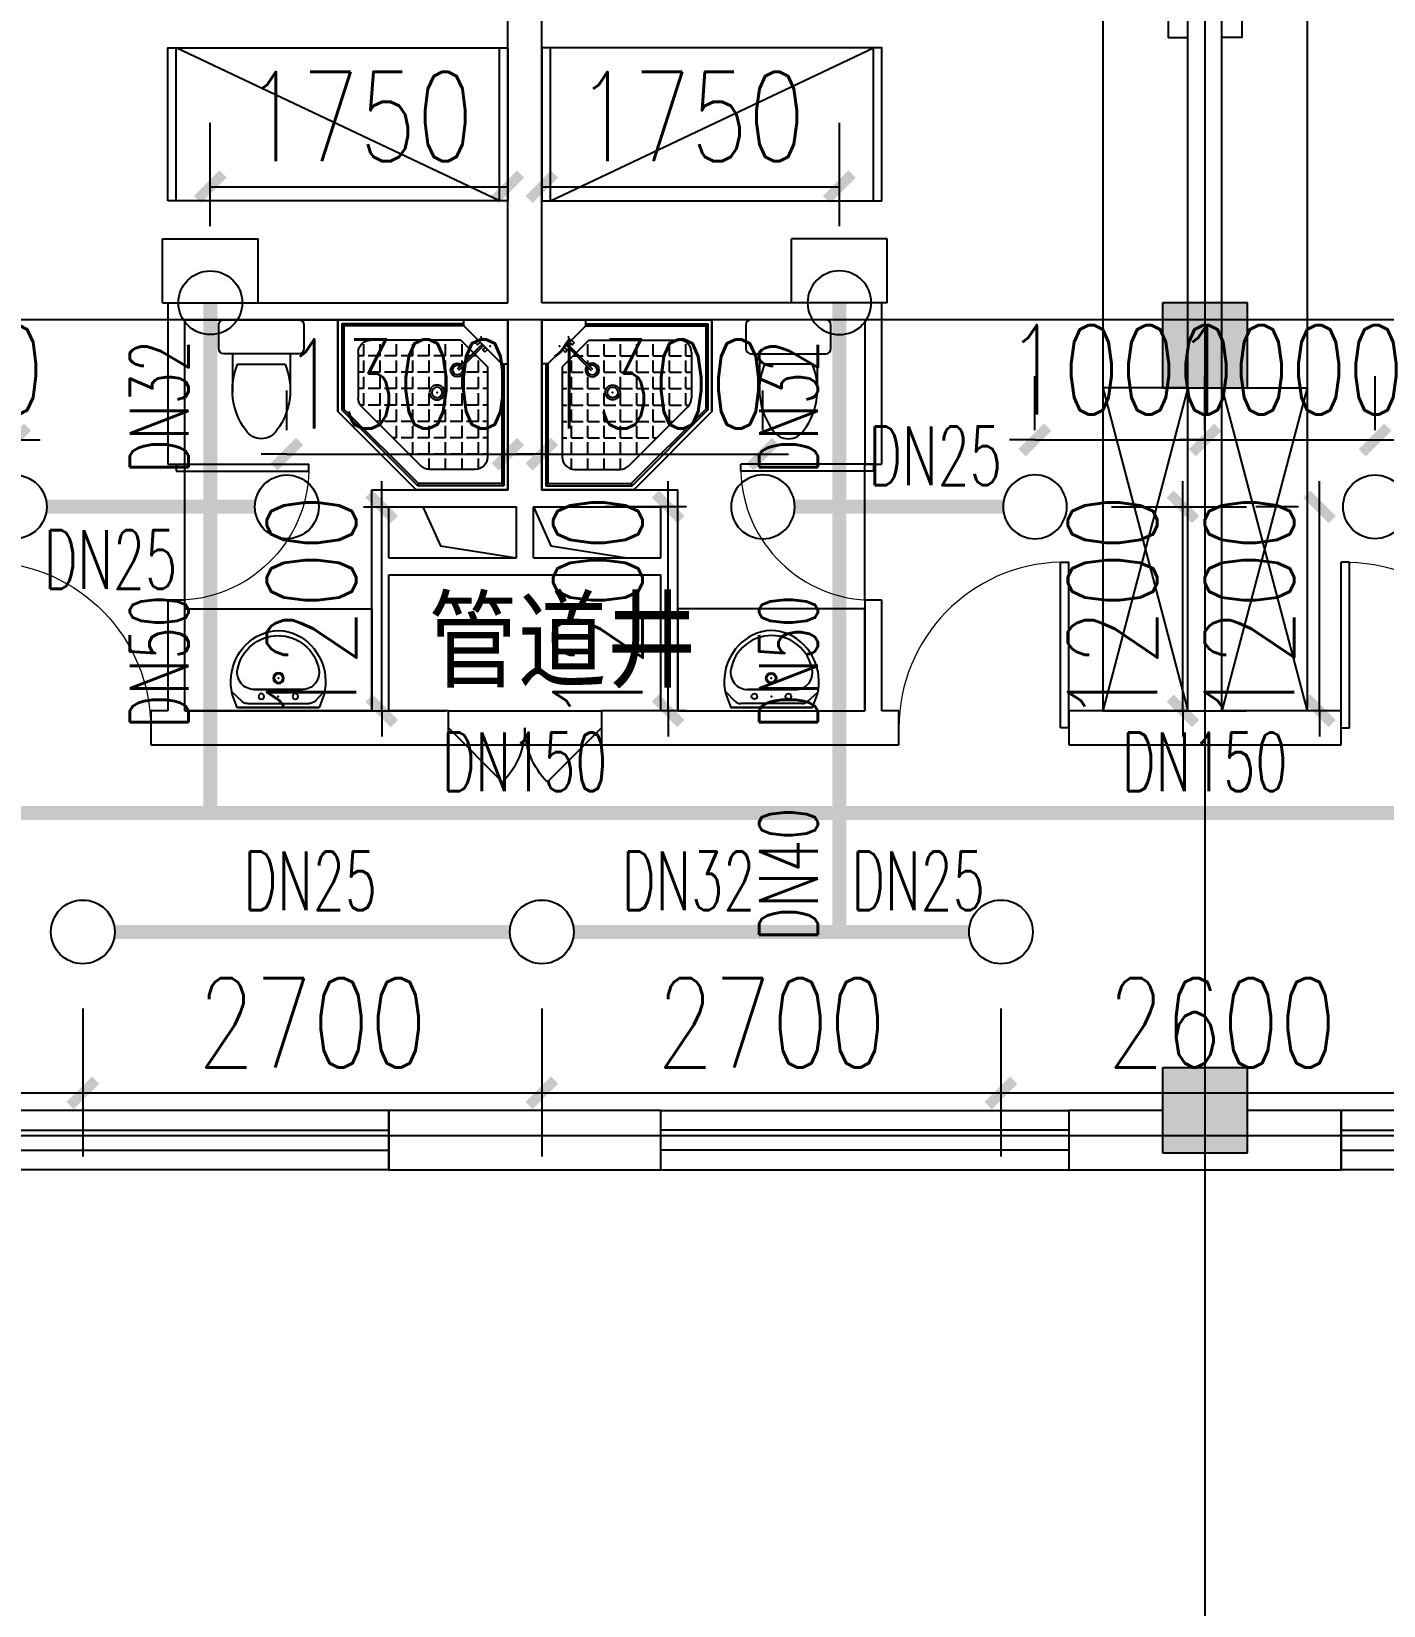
# Model space of a CAD drawing. Extents: x 0 to 2838408, y -923048 to 203859.
# Drawn here: x 2706361 to 2714313, y -343937 to -334680 of the extents above; entities that cross this region are included whole.
import ezdxf

# ---------------------------------------------------------------- set-up
doc = ezdxf.new("R2010")
doc.units = 0
doc.header["$LTSCALE"] = 1000
for name, color, linetype in [('A-Fixt', 81, 'Continuous'), ('CLAYER', 7, 'Continuous'), ('COLUMN', 9, 'Continuous'), ('DIM_喷淋', 3, 'Continuous'), ('DOOR_FIRE', 4, 'Continuous'), ('DOTE', 8, 'Continuous'), ('EQUIP_喷头', 7, 'Continuous'), ('PIPE-喷淋', 6, 'Continuous'), ('PUB_HATCH', 8, 'Continuous'), ('TEXT_喷淋', 7, 'Continuous'), ('TWT_DIM', 3, 'Continuous'), ('WALL', 9, 'Continuous'), ('WINDOW', 4, 'Continuous'), ('XREF', 8, 'Continuous'), ('洁具', 213, 'Continuous'), ('配景', 3, 'Continuous')]:
    doc.layers.add(name, color=color, linetype=linetype)
doc.styles.add('_TCH_DIM_T3', font='SIMPLEX', dxfattribs={"width": 0.75, "bigfont": 'HZTXT'})
doc.styles.add('_TWT_PIPEDN', font='SIMPLEX', dxfattribs={"width": 0.8, "height": 2.3, "bigfont": 'HZTXT'})
doc.styles.get("Standard").update_dxf_attribs({"font": 'geniso.shx', "bigfont": 'hztxt.shx'})
doc.dimstyles.new('_TWT_ARCH&&150', dxfattribs={"dimtxt": 525, "dimasz": 150, "dimexe": 375, "dimexo": 450, "dimgap": 150, "dimtad": 1, "dimdec": 0, "dimzin": 0, "dimdsep": 46, "dimtxsty": '_TCH_DIM_T3', "dimblk": 'ARCHTICK', "dimcen": 0.09, "dimclrt": 7, "dimazin": 2, "dimtfac": 1, "dimtdec": 0, "dimtix": 1, "dimtmove": 2, "dimatfit": 3, "dimfxl": 1, "dimtolj": 1, "dimtzin": 0, "dimarcsym": 0})

# ---------------------------------------------------------------- blocks, each defined once
blk = doc.blocks.new('1F平面-CAD导入_dwg_Drawing4_t3_dwg_$plan$00001613-474159-1F-927810-1F')
at = {"layer": '洁具'}
for p, q in [((-30, 250), (-170, 250)), ((-200, 169.7), (-430.4, 169.7)), ((-260.4, -139.7), (-260.4, 139.7)), ((-200, -169.7), (-200, -220)), ((-170, -250), (-30, -250))]:
    blk.add_line(p, q, dxfattribs=at)
for points in [[(-200, 220), (-200, 169.7), (-200, -169.7), (-430.4, -169.7)], [(0, -220), (0, 220)]]:
    blk.add_lwpolyline(points, dxfattribs=at)
for centre, radius, start, end in [((-170, 220), 30, 90, 180), ((-30, 220), 30, 0, 90), ((-412.8, -227.4), 397.5, 67.45048, 126.63814), ((-589.6, 0), 109.8, 123.45086, 236.54914), ((-412.8, 227.4), 397.5, 233.36186, 292.54952), ((-170, -220), 30, 180, 270), ((-30, -220), 30, 270, 0)]:
    blk.add_arc(centre, radius, start, end, dxfattribs=at)
blk = doc.blocks.new('$lvtry$00000169')
at = {"color": 0}
for p, q in [((258.9, -36), (258.9, 0)), ((258.9, -36), (36, -258.9)), ((258.9, -24), (976, -24)), ((258.9, -36), (964, -36)), ((964, -36), (976, -24)), ((964, -36), (964, -525.1)), ((976, -24), (976, -530.1)), ((276.1, -120), (120, -276.1)), ((143.9, -151), (290.7, -298.1)), ((151, -143.9), (297.8, -291)), ((269.6, -212.7), (269.6, -142.7)), ((276.1, -120), (808, -120)), ((365.9, -212.7), (365.9, -142.7)), ((462.1, -212.7), (462.1, -142.7)), ((558.4, -212.7), (558.4, -142.7)), ((654.6, -212.7), (654.6, -142.7)), ((750.9, -212.7), (750.9, -142.7)), ((847.1, -212.7), (847.1, -142.7)), ((36, -258.9), (0, -258.9)), ((24, -258.9), (24, -976)), ((36, -258.9), (36, -964)), ((120, -276.1), (120, -808)), ((173.4, -308.9), (173.4, -238.9)), ((183.4, -212.7), (205.5, -212.7)), ((219.6, -212.7), (243.4, -212.7)), ((269.6, -212.7), (339.6, -212.7)), ((269.6, -262.8), (269.6, -238.9)), ((365.9, -212.7), (435.9, -212.7)), ((365.9, -308.9), (365.9, -238.9)), ((462.1, -212.7), (532.1, -212.7)), ((462.1, -308.9), (462.1, -238.9)), ((558.4, -212.7), (628.4, -212.7)), ((558.4, -308.9), (558.4, -238.9)), ((654.6, -212.7), (724.6, -212.7)), ((654.6, -308.9), (654.6, -238.9)), ((750.9, -212.7), (820.9, -212.7)), ((750.9, -308.9), (750.9, -238.9)), ((847.1, -212.7), (880, -212.7)), ((847.1, -308.9), (847.1, -238.9)), ((880, -192), (880, -460.5)), ((120, -308.9), (147.1, -308.9)), ((173.4, -308.9), (243.4, -308.9)), ((173.4, -405.2), (173.4, -335.2)), ((269.6, -405.2), (269.6, -335.2)), ((334.3, -308.9), (339.6, -308.9)), ((365.9, -308.9), (435.9, -308.9)), ((365.9, -405.2), (365.9, -335.2)), ((462.1, -308.9), (532.1, -308.9)), ((462.1, -405.2), (462.1, -335.2)), ((558.4, -308.9), (628.4, -308.9)), ((558.4, -405.2), (558.4, -335.2)), ((654.6, -308.9), (724.6, -308.9)), ((654.6, -405.2), (654.6, -335.2)), ((750.9, -308.9), (820.9, -308.9)), ((750.9, -405.2), (750.9, -335.2)), ((847.1, -308.9), (880, -308.9)), ((847.1, -405.2), (847.1, -335.2)), ((120, -405.2), (147.1, -405.2)), ((173.4, -405.2), (243.4, -405.2)), ((173.4, -501.4), (173.4, -431.4)), ((269.6, -405.2), (339.6, -405.2)), ((269.6, -501.4), (269.6, -431.4)), ((365.9, -405.2), (378.6, -405.2)), ((365.9, -501.4), (365.9, -431.4)), ((462.1, -405.2), (532.1, -405.2)), ((462.1, -501.4), (462.1, -431.4)), ((558.4, -405.2), (628.4, -405.2)), ((558.4, -501.4), (558.4, -431.4)), ((654.6, -405.2), (724.6, -405.2)), ((654.6, -501.4), (654.6, -431.4)), ((750.9, -405.2), (820.9, -405.2)), ((750.9, -501.4), (750.9, -431.4)), ((847.1, -405.2), (880, -405.2)), ((847.1, -501.4), (847.1, -431.4)), ((120, -501.4), (147.1, -501.4)), ((173.4, -501.4), (243.4, -501.4)), ((173.4, -597.7), (173.4, -527.7)), ((269.6, -501.4), (339.6, -501.4)), ((269.6, -597.7), (269.6, -527.7)), ((365.9, -501.4), (435.9, -501.4)), ((365.9, -597.7), (365.9, -527.7)), ((462.1, -501.4), (532.1, -501.4)), ((462.1, -597.7), (462.1, -527.7)), ((858.9, -511.4), (511.4, -858.9)), ((964, -525.1), (525.1, -964)), ((976, -530.1), (530.1, -976)), ((558.4, -501.4), (628.4, -501.4)), ((558.4, -597.7), (558.4, -527.7)), ((654.6, -501.4), (724.6, -501.4)), ((654.6, -597.7), (654.6, -527.7)), ((750.9, -501.4), (820.9, -501.4)), ((750.9, -597.7), (750.9, -527.7)), ((847.1, -501.4), (867.2, -501.4)), ((964, -525.1), (976, -530.1)), ((120, -597.7), (147.1, -597.7)), ((173.4, -597.7), (243.4, -597.7)), ((173.4, -693.9), (173.4, -623.9)), ((269.6, -597.7), (339.6, -597.7)), ((269.6, -693.9), (269.6, -623.9)), ((365.9, -597.7), (435.9, -597.7)), ((365.9, -693.9), (365.9, -623.9)), ((462.1, -597.7), (532.1, -597.7)), ((462.1, -693.9), (462.1, -623.9)), ((558.4, -597.7), (628.4, -597.7)), ((558.4, -693.9), (558.4, -623.9)), ((654.6, -597.7), (724.6, -597.7)), ((654.6, -693.9), (654.6, -623.9)), ((750.9, -597.7), (772.6, -597.7)), ((120, -693.9), (147.1, -693.9)), ((173.4, -693.9), (243.4, -693.9)), ((173.4, -790.2), (173.4, -720.2)), ((269.6, -693.9), (339.6, -693.9)), ((269.6, -790.2), (269.6, -720.2)), ((365.9, -693.9), (435.9, -693.9)), ((365.9, -790.2), (365.9, -720.2)), ((462.1, -693.9), (532.1, -693.9)), ((462.1, -790.2), (462.1, -720.2)), ((558.4, -693.9), (628.4, -693.9)), ((558.4, -790.2), (558.4, -720.2)), ((654.6, -693.9), (676.4, -693.9)), ((120, -790.2), (147.1, -790.2)), ((173.4, -790.2), (243.4, -790.2)), ((173.4, -877.5), (173.4, -816.4)), ((269.6, -790.2), (339.6, -790.2)), ((269.6, -880), (269.6, -816.4)), ((365.9, -790.2), (435.9, -790.2)), ((365.9, -880), (365.9, -816.4)), ((462.1, -790.2), (532.1, -790.2)), ((462.1, -880), (462.1, -816.4)), ((558.4, -790.2), (580.1, -790.2)), ((192, -880), (460.5, -880)), ((36, -964), (24, -976)), ((24, -976), (530.1, -976)), ((36, -964), (525.1, -964)), ((525.1, -964), (530.1, -976))]:
    blk.add_line(p, q, dxfattribs=at)
blk.add_lwpolyline([(0, 0), (0, -1000), (540, -1000), (1000, -540), (1000, 0)], close=True)
for points in [[(0, 0), (0, -1000)], [(0, 0), (1000, 0)], [(1000, 0), (1000, -540)], [(136.1, -189.7), (147.9, -177.9), (132.5, -162.5), (120.7, -174.3)], [(189.7, -136.1), (177.9, -147.9), (162.5, -132.5), (174.3, -120.7)], [(1000, -540), (540, -1000)], [(0, -1000), (540, -1000)]]:
    blk.add_lwpolyline(points, close=True, dxfattribs=at)
for radius in [43.8, 31.1]:
    blk.add_circle((416.2, -427.6), radius, dxfattribs=at)
for centre, radius, start, end in [((808, -192), 72, 0, 90), ((296, -295.7), 40.6, 142.58296, 128.41974), ((296, -295.7), 28.6, 145.82801, 125.65986), ((808, -460.5), 72, 315, 0), ((192, -808), 72, 180, 270), ((460.5, -808), 72, 270, 315)]:
    blk.add_arc(centre, radius, start, end, dxfattribs=at)
for p in [(103.2, -155.8, 0), (156.1, -102.2, 0), (415.8, -428.1, 0)]:
    blk.add_point(p, dxfattribs=at)
blk = doc.blocks.new('$lvtry$00000178')
at = {"color": 0}
for p, q in [((-238.4, 0), (238.4, 0)), ((-214.1, -36.1), (-272.1, -90.6)), ((-179.8, -22.5), (180.1, -22.5)), ((215.7, -37.5), (268.3, -90.8)), ((-141.7, -105.2), (140.2, -105.2)), ((140.2, -105.2), (-141.7, -105.2))]:
    blk.add_line(p, q, dxfattribs=at)
blk.add_lwpolyline([(-103.6, -429.7, 0.224698), (110.4, -425.4, 0.348046), (268.9, -78.5), (239.5, 0), (-241.3, 0), (-270.7, -78.5, 0.356844)], format="xyb", close=True, dxfattribs=at)
for centre, radius in [((-100, -65), 16.3), ((100, -65), 16.3), ((1.4, -172.5), 31.6)]:
    blk.add_circle(centre, radius, dxfattribs=at)
at = {"color": 0, "lineweight": 13}
blk.add_circle((1.4, -172.5), 23, dxfattribs=at)
at = {"color": 0}
for centre, radius, start, end in [((-179.8, -72.5), 50, 90, 133.18096), ((180.1, -72.5), 50, 44.56072, 90), ((-141.7, -205.2), 100, 90, 190.56023), ((140.2, -205.2), 100, 349.43977, 90), ((-0.7, -179), 243.4, 190.56023, 349.43977)]:
    blk.add_arc(centre, radius, start, end, dxfattribs=at)
for p in [(0, -65), (1.4, -172.5)]:
    blk.add_point(p, dxfattribs=at)
blk = doc.blocks.new('A$C70365C93')
at = {"layer": '洁具'}
blk.add_lwpolyline([(-1900, 2300), (-1900, 1700), (-800, 1700), (-800, 2300)], close=True, dxfattribs=at)
blk.add_blockref('$lvtry$00000178', (-1350, 2280), dxfattribs=at)
at = {"layer": '洁具', "rotation": 180}
blk.add_blockref('$lvtry$00000169', (0, 0), dxfattribs=at)
at = {"layer": '洁具', "extrusion": (0, 0, -1), "xscale": -1, "zscale": -1, "rotation": 90}
blk.add_blockref('1F平面-CAD导入_dwg_Drawing4_t3_dwg_$plan$00001613-474159-1F-927810-1F', (1450, 0), dxfattribs=at)
blk = doc.blocks.new('单人床')
at = {"layer": 'A-Fixt'}
for p, q in [((47773.8, 13973.4), (48673.8, 13973.4)), ((47773.8, 12073.4), (48673.8, 13973.4)), ((47773.8, 12073.4), (48673.8, 12073.4))]:
    blk.add_line(p, q, dxfattribs=at)
blk.add_lwpolyline([(47773.8, 14023.4), (48673.8, 14023.4), (48673.8, 12023.4), (47773.8, 12023.4), (47773.8, 14023.4)], dxfattribs=at)
blk = doc.blocks.new('CH_AP01')
for p, q in [((-311.4, 16.6), (-275, 0)), ((-275, 0), (275, 0)), ((275, 0), (311.4, 16.6))]:
    blk.add_line(p, q)
for centre, radius, start, end in [((-306.8, 555.3), 37.8, 100.18588, 202.83587), ((0, -578.9), 1212.6, 74.71041, 105.28959), ((0, -578.9), 1172.6, 75.02868, 104.97132), ((0, -1278.1), 1856.9, 80.61099, 99.38901), ((306.8, 555.3), 37.8, 337.16413, 79.81412), ((-1658.4, 201.9), 1359.7, 352.16586, 14.42826), ((-823.7, 250), 562.9, 335.50378, 31.09034), ((-823.7, 250), 602.9, 335.50378, 30.26909), ((0, -578.9), 1092.6, 75.87672, 104.12328), ((823.7, 250), 602.9, 149.73091, 204.49622), ((823.7, 250), 562.9, 148.90966, 204.49622), ((1658.4, 201.9), 1359.7, 165.57174, 187.83414)]:
    blk.add_arc(centre, radius, start, end)
blk = doc.blocks.new('A$C61295E98')
at = {"color": 3}
for p, q in [((544, 597.9), (0, 597.9)), ((0, 597.9), (0, 0)), ((161.4, 597.9), (161.4, 0)), ((170.4, 0.2), (170.4, 597.6)), ((602.7, 572.2), (602.7, 25.6)), ((624, 517.9), (624, 80)), ((544, 0), (0, 0))]:
    blk.add_line(p, q, dxfattribs=at)
for points in [[(81.8, 540.3), (75.3, 540.3), (75.3, 576.8), (81.8, 576.8)], [(81.8, 453.1), (75.3, 453.1), (75.3, 489.6), (81.8, 489.6)], [(81.8, 352.9), (75.3, 352.9), (75.3, 389.4), (81.8, 389.4)]]:
    blk.add_lwpolyline(points, close=True, dxfattribs=at)
for centre in [(74, 250.1), (74, 164.2), (74, 70.5)]:
    blk.add_circle(centre, 15.7, dxfattribs=at)
for centre, start, end in [((544, 517.9), 360, 90), ((544, 80), 270, 0)]:
    blk.add_arc(centre, 80, start, end, dxfattribs=at)
blk = doc.blocks.new('宿舍')
at = {"layer": 'A-Fixt'}
for p, q in [((47853.8, 13801.7), (48353.8, 15701.7)), ((48353.8, 13801.7), (47853.8, 15701.7)), ((47853.8, 13801.7), (48353.8, 13801.7))]:
    blk.add_line(p, q, dxfattribs=at)
for points in [[(47853.8, 8601.7), (48353.8, 8601.7), (48353.8, 15701.7), (47853.8, 15701.7)], [(47853.8, 10676.1), (47970.5, 10676.1), (47970.5, 11742.6), (47853.8, 11742.6)]]:
    blk.add_lwpolyline(points, close=True, dxfattribs=at)
at = {"xscale": -1, "rotation": 90}
for p in [(63677.2, 60475.5), (63677.2, 58775.5)]:
    blk.add_blockref('单人床', p, dxfattribs=at)
at = {"layer": 'A-Fixt', "xscale": -1, "rotation": 180}
for p in [(50002, 9140.5), (51117.2, 9140.5)]:
    blk.add_blockref('CH_AP01', p, dxfattribs=at)
at = {"layer": '配景', "color": 252}
blk.add_blockref('A$C61295E98', (47853.8, 7096.6), dxfattribs=at)
blk = doc.blocks.new('$WINLIB2D$00000001')
at = {"color": 0}
for points in [[(-0.5, 0.5), (-0.5, -0.5)], [(-0.5, 0.5), (0.5, 0.5)], [(0.5, -0.5), (0.5, 0.5)], [(0.5, 0.1667), (-0.5, 0.1667)], [(0.5, -0.1667), (-0.5, -0.1667)], [(-0.5, -0.5), (0.5, -0.5)]]:
    blk.add_lwpolyline(points, dxfattribs=at)
blk = doc.blocks.new('$DorLib2D$00000116')
at = {"color": 0}
for p, q in [((-0.5, 0), (-0.146, 0.354)), ((0.5, 0), (0.146, 0.354))]:
    blk.add_line(p, q, dxfattribs=at)
for centre, start, end in [((-0.5, 0), 0, 45), ((0.5, 0), 135, 180)]:
    blk.add_arc(centre, 0.5, start, end, dxfattribs=at)
blk = doc.blocks.new('$DorLib2D$00000001')
for p, q in [((0.45, 0.975), (0.5, 0.975)), ((0.45, 0), (0.45, 0.975)), ((0.5, 0), (0.5, 0.975)), ((0.5, 0), (0.45, 0))]:
    blk.add_line(p, q)
at = {"lineweight": 13}
blk.add_arc((0.475, 0), 0.975, 91.46928, 180, dxfattribs=at)
blk = doc.blocks.new('2F1')
at = {"layer": 'PUB_HATCH'}
for points in [[(2376966.7, -336275.2), (2376966.7, -336775.2), (2377466.7, -336775.2), (2377466.7, -336275.2)], [(2376966.7, -340775.2), (2376966.7, -341275.2), (2377466.7, -341275.2), (2377466.7, -340775.2)]]:
    blk.add_hatch(color=256, dxfattribs=at).paths.add_polyline_path(points)
for points in [[(2372616.7, -337475.2), (2372720.3, -337705.5), (2373166.7, -337775.2)], [(2373266.7, -337475.2), (2373370.3, -337705.5), (2373816.7, -337775.2)]]:
    blk.add_lwpolyline(points)
at = {"layer": 'COLUMN'}
for p, q in [((2376966.7, -336275.2), (2376966.7, -336775.2)), ((2377466.7, -336275.2), (2376966.7, -336275.2)), ((2377466.7, -336775.2), (2377466.7, -336275.2)), ((2376966.7, -336775.2), (2377466.7, -336775.2)), ((2376966.7, -340775.2), (2376966.7, -341275.2)), ((2377466.7, -340775.2), (2376966.7, -340775.2)), ((2377466.7, -341275.2), (2377466.7, -340775.2)), ((2376966.7, -341275.2), (2377466.7, -341275.2))]:
    blk.add_line(p, q, dxfattribs=at)
at = {"layer": 'DOOR_FIRE'}
for p, q in [((2372766.7, -338675.2), (2373666.7, -338675.2)), ((2372766.7, -338875.2), (2373666.7, -338875.2))]:
    blk.add_line(p, q, dxfattribs=at)
at = {"layer": 'DOTE'}
for p, q in [((2377216.7, -327575.2), (2377216.7, -410775.2)), ((2453916.7, -336375.2), (2343216.7, -336375.2)), ((2453916.7, -341175.2), (2343216.7, -341175.2))]:
    blk.add_line(p, q, dxfattribs=at)
at = {"layer": 'WALL'}
for p, q in [((2373116.7, -336275.2), (2373116.7, -331325.2)), ((2373316.7, -336275.2), (2373316.7, -331325.2)), ((2377116.7, -336275.2), (2377116.7, -331575.2)), ((2377316.7, -336275.2), (2377316.7, -331575.2)), ((2371116.7, -336275.2), (2373116.7, -336275.2)), ((2371116.7, -336275.2), (2371116.7, -337225.2)), ((2375316.7, -336275.2), (2373316.7, -336275.2)), ((2375316.7, -337225.2), (2375316.7, -336275.2)), ((2371216.7, -336375.2), (2373116.7, -336375.2)), ((2371216.7, -337225.2), (2371216.7, -336375.2)), ((2373116.7, -337375.2), (2373116.7, -336375.2)), ((2373316.7, -337375.2), (2373316.7, -336375.2)), ((2375216.7, -336375.2), (2373316.7, -336375.2)), ((2375216.7, -336375.2), (2375216.7, -337225.2)), ((2377116.7, -338675.2), (2377116.7, -336775.2)), ((2377316.7, -338675.2), (2377316.7, -336775.2)), ((2371116.7, -337225.2), (2371216.7, -337225.2)), ((2375216.7, -337225.2), (2375316.7, -337225.2)), ((2372316.7, -337375.2), (2373116.7, -337375.2)), ((2372316.7, -337875.2), (2372316.7, -337375.2)), ((2373316.7, -337375.2), (2374116.7, -337375.2)), ((2374116.7, -337875.2), (2374116.7, -337375.2)), ((2372416.7, -337475.2), (2373166.7, -337475.2)), ((2372416.7, -337775.2), (2372416.7, -337475.2)), ((2373166.7, -337775.2), (2373166.7, -337475.2)), ((2373266.7, -337475.2), (2374016.7, -337475.2)), ((2373266.7, -337775.2), (2373266.7, -337475.2)), ((2374016.7, -337775.2), (2374016.7, -337475.2)), ((2372416.7, -337775.2), (2373166.7, -337775.2)), ((2373266.7, -337775.2), (2374016.7, -337775.2)), ((2372316.7, -338675.2), (2372316.7, -337875.2)), ((2372416.7, -337875.2), (2373216.7, -337875.2)), ((2372416.7, -338675.2), (2372416.7, -337875.2)), ((2373216.7, -337875.2), (2374016.7, -337875.2)), ((2374016.7, -338675.2), (2374016.7, -337875.2)), ((2374116.7, -338675.2), (2374116.7, -337875.2)), ((2371216.7, -338025.2), (2371116.7, -338025.2)), ((2371116.7, -338025.2), (2371116.7, -338675.2)), ((2371216.7, -338675.2), (2371216.7, -338025.2)), ((2375316.7, -338025.2), (2375216.7, -338025.2)), ((2375216.7, -338025.2), (2375216.7, -338675.2)), ((2375316.7, -338675.2), (2375316.7, -338025.2)), ((2371116.7, -338675.2), (2371016.7, -338675.2)), ((2371016.7, -338675.2), (2371016.7, -338875.2)), ((2371216.7, -338675.2), (2372316.7, -338675.2)), ((2372766.7, -338675.2), (2372416.7, -338675.2)), ((2372766.7, -338875.2), (2372766.7, -338675.2)), ((2374016.7, -338675.2), (2373666.7, -338675.2)), ((2373666.7, -338675.2), (2373666.7, -338875.2)), ((2374116.7, -338675.2), (2375216.7, -338675.2)), ((2375416.7, -338675.2), (2375316.7, -338675.2)), ((2375416.7, -338875.2), (2375416.7, -338675.2)), ((2377116.7, -338675.2), (2376416.7, -338675.2)), ((2376416.7, -338675.2), (2376416.7, -338875.2)), ((2378016.7, -338675.2), (2377316.7, -338675.2)), ((2378016.7, -338875.2), (2378016.7, -338675.2)), ((2371016.7, -338875.2), (2371116.7, -338875.2)), ((2371116.7, -338875.2), (2372316.7, -338875.2)), ((2372316.7, -338875.2), (2372766.7, -338875.2)), ((2373666.7, -338875.2), (2374116.7, -338875.2)), ((2374116.7, -338875.2), (2375316.7, -338875.2)), ((2375316.7, -338875.2), (2375416.7, -338875.2)), ((2376416.7, -338875.2), (2377216.7, -338875.2)), ((2377216.7, -338875.2), (2378016.7, -338875.2)), ((2374016.7, -341025.2), (2372416.7, -341025.2)), ((2372416.7, -341025.2), (2372416.7, -341375.2)), ((2374016.7, -341375.2), (2374016.7, -341025.2)), ((2376966.7, -341025.2), (2376416.7, -341025.2)), ((2376416.7, -341025.2), (2376416.7, -341375.2)), ((2378016.7, -341025.2), (2377466.7, -341025.2)), ((2378016.7, -341375.2), (2378016.7, -341025.2)), ((2372416.7, -341375.2), (2374016.7, -341375.2)), ((2376416.7, -341375.2), (2377216.7, -341375.2)), ((2377216.7, -341375.2), (2378016.7, -341375.2))]:
    blk.add_line(p, q, dxfattribs=at)
at = {"layer": 'WINDOW'}
for p, q in [((2371216.7, -338025.2), (2371216.7, -337225.2)), ((2375216.7, -338025.2), (2375216.7, -337225.2))]:
    blk.add_line(p, q, dxfattribs=at)
at = {"xscale": -1, "rotation": 180}
for name, p in [('宿舍', (2321462.9, -322973.6)), ('宿舍', (2329462.9, -322973.6)), ('A$C70365C93', (2373116.7, -336375.2))]:
    blk.add_blockref(name, p, dxfattribs=at)
at = {"rotation": 180}
for name, p in [('宿舍', (2424970.6, -322973.6)), ('A$C70365C93', (2373316.7, -336375.2))]:
    blk.add_blockref(name, p, dxfattribs=at)
at = {"layer": 'DOOR_FIRE', "xscale": 900, "yscale": -900, "zscale": 200}
blk.add_blockref('$DorLib2D$00000116', (2373216.7, -338775.2), dxfattribs=at)
at = {"layer": 'WINDOW'}
for name, p, xscale, yscale, zscale, rotation in [('$DorLib2D$00000001', (2371166.7, -337625.2), 800, -800, 800, 90), ('$DorLib2D$00000001', (2375266.7, -337625.2), 800, 800, 800, 90), ('$WINLIB2D$00000001', (2371216.7, -341200.2), -2400, -350, -2400, 359.9999999999619), ('$WINLIB2D$00000001', (2379216.7, -341200.2), -2400, -350, -2400, 359.999999999962)]:
    blk.add_blockref(name, p, dxfattribs=dict(at, xscale=xscale, yscale=yscale, zscale=zscale, rotation=rotation))
for name, p, xscale, yscale, zscale in [('$DorLib2D$00000001', (2370516.7, -338775.2), -1000, 1000, -1000), ('$DorLib2D$00000001', (2375916.7, -338775.2), 1000, 1000, 1000), ('$DorLib2D$00000001', (2378516.7, -338775.2), -1000, 1000, -1000), ('$WINLIB2D$00000001', (2375216.7, -341200.2), 2400, -350, 2400)]:
    blk.add_blockref(name, p, dxfattribs=dict(at, xscale=xscale, yscale=yscale, zscale=zscale))
at = {"layer": 'CLAYER'}
blk.add_text('管道井', height=525, dxfattribs=at).set_placement((2372649.1, -338538.2))
blk = doc.blocks.new('_ArchTick')
at = {"color": 0, "linetype": 'ByBlock', "const_width": 0.4}
blk.add_lwpolyline([(-0.5, -0.5), (0.5, 0.5)], dxfattribs=at)
blk = doc.blocks.new('*D1870')
at = {"layer": 'Defpoints', "color": 0, "linetype": 'ByBlock', "transparency": 16777216}
for p in [(2710662.5, -337165.4), (2709362.5, -337475.2), (2710662.5, -337475.2)]:
    blk.add_point(p, dxfattribs=at)
at = {"layer": 'TWT_DIM', "color": 0, "linetype": 'ByBlock', "lineweight": -2, "transparency": 16777216}
for p, q in [((2709362.5, -337025.2), (2709362.5, -336790.4)), ((2710662.5, -337025.2), (2710662.5, -336790.4)), ((2709362.5, -337165.4), (2709212.5, -337165.4)), ((2709362.5, -337165.4), (2710662.5, -337165.4)), ((2710662.5, -337165.4), (2710812.5, -337165.4))]:
    blk.add_line(p, q, dxfattribs=at)
at = {"layer": 'TWT_DIM', "color": 0, "linetype": 'ByBlock', "lineweight": -2, "transparency": 16777216, "xscale": 150, "yscale": 150, "zscale": 150}
blk.add_blockref('_ArchTick', (2709362.5, -337165.4), dxfattribs=at)
at = {"layer": 'TWT_DIM', "color": 0, "linetype": 'ByBlock', "lineweight": -2, "transparency": 16777216, "xscale": 150, "yscale": 150, "zscale": 150, "rotation": 180}
blk.add_blockref('_ArchTick', (2710662.5, -337165.4), dxfattribs=at)
at = {"layer": 'TWT_DIM', "color": 7, "linetype": 'ByBlock', "transparency": 16777216, "insert": (2710012.5, -336752.9), "char_height": 525, "attachment_point": 5, "style": '_TCH_DIM_T3'}
blk.add_mtext('\\A1;1300', dxfattribs=at)
blk = doc.blocks.new('*D1871')
at = {"layer": 'Defpoints', "color": 0, "linetype": 'ByBlock', "transparency": 16777216}
for p in [(2709162.5, -337165.4), (2707862.5, -337475.2), (2709162.5, -337475.2)]:
    blk.add_point(p, dxfattribs=at)
at = {"layer": 'TWT_DIM', "color": 0, "linetype": 'ByBlock', "lineweight": -2, "transparency": 16777216}
for p, q in [((2707862.5, -337025.2), (2707862.5, -336790.4)), ((2709162.5, -337025.2), (2709162.5, -336790.4)), ((2707862.5, -337165.4), (2707712.5, -337165.4)), ((2707862.5, -337165.4), (2709162.5, -337165.4)), ((2709162.5, -337165.4), (2709312.5, -337165.4))]:
    blk.add_line(p, q, dxfattribs=at)
at = {"layer": 'TWT_DIM', "color": 0, "linetype": 'ByBlock', "lineweight": -2, "transparency": 16777216, "xscale": 150, "yscale": 150, "zscale": 150}
blk.add_blockref('_ArchTick', (2707862.5, -337165.4), dxfattribs=at)
at = {"layer": 'TWT_DIM', "color": 0, "linetype": 'ByBlock', "lineweight": -2, "transparency": 16777216, "xscale": 150, "yscale": 150, "zscale": 150, "rotation": 180}
blk.add_blockref('_ArchTick', (2709162.5, -337165.4), dxfattribs=at)
at = {"layer": 'TWT_DIM', "color": 7, "linetype": 'ByBlock', "transparency": 16777216, "insert": (2708512.5, -336752.9), "char_height": 525, "attachment_point": 5, "style": '_TCH_DIM_T3'}
blk.add_mtext('\\A1;1300', dxfattribs=at)
blk = doc.blocks.new('*D1894')
at = {"layer": 'Defpoints', "color": 0, "linetype": 'ByBlock', "transparency": 16777216}
for p in [(2714262.5, -337081.9), (2713262.5, -337475.2), (2714262.5, -337475.2)]:
    blk.add_point(p, dxfattribs=at)
at = {"layer": 'TWT_DIM', "color": 0, "linetype": 'ByBlock', "lineweight": -2, "transparency": 16777216}
for p, q in [((2713262.5, -337025.2), (2713262.5, -336706.9)), ((2714262.5, -337025.2), (2714262.5, -336706.9)), ((2713262.5, -337081.9), (2713112.5, -337081.9)), ((2713262.5, -337081.9), (2714262.5, -337081.9)), ((2714262.5, -337081.9), (2714412.5, -337081.9))]:
    blk.add_line(p, q, dxfattribs=at)
at = {"layer": 'TWT_DIM', "color": 0, "linetype": 'ByBlock', "lineweight": -2, "transparency": 16777216, "xscale": 150, "yscale": 150, "zscale": 150}
blk.add_blockref('_ArchTick', (2713262.5, -337081.9), dxfattribs=at)
at = {"layer": 'TWT_DIM', "color": 0, "linetype": 'ByBlock', "lineweight": -2, "transparency": 16777216, "xscale": 150, "yscale": 150, "zscale": 150, "rotation": 180}
blk.add_blockref('_ArchTick', (2714262.5, -337081.9), dxfattribs=at)
at = {"layer": 'TWT_DIM', "color": 7, "linetype": 'ByBlock', "transparency": 16777216, "insert": (2713762.5, -336669.4), "char_height": 525, "attachment_point": 5, "style": '_TCH_DIM_T3'}
blk.add_mtext('\\A1;1000', dxfattribs=at)
blk = doc.blocks.new('*D1896')
at = {"layer": 'Defpoints', "color": 0, "linetype": 'ByBlock', "transparency": 16777216}
for p in [(2713936.2, -337475.2), (2714262.5, -337475.2), (2714262.5, -338675.2)]:
    blk.add_point(p, dxfattribs=at)
at = {"layer": 'TWT_DIM', "color": 0, "linetype": 'ByBlock', "lineweight": -2, "transparency": 16777216}
for p, q in [((2713936.2, -337475.2), (2713936.2, -337325.2)), ((2713812.5, -337475.2), (2713561.2, -337475.2)), ((2713936.2, -338675.2), (2713936.2, -337475.2)), ((2713812.5, -338675.2), (2713561.2, -338675.2)), ((2713936.2, -338675.2), (2713936.2, -338825.2))]:
    blk.add_line(p, q, dxfattribs=at)
at = {"layer": 'TWT_DIM', "color": 0, "linetype": 'ByBlock', "lineweight": -2, "transparency": 16777216, "xscale": 150, "yscale": 150, "zscale": 150}
for p, rotation in [((2713936.2, -337475.2), 270), ((2713936.2, -338675.2), 90)]:
    blk.add_blockref('_ArchTick', p, dxfattribs=dict(at, rotation=rotation))
at = {"layer": 'TWT_DIM', "color": 7, "linetype": 'ByBlock', "transparency": 16777216, "insert": (2713523.7, -338075.2), "char_height": 525, "attachment_point": 5, "rotation": 90, "style": '_TCH_DIM_T3'}
blk.add_mtext('\\A1;1200', dxfattribs=at)
blk = doc.blocks.new('*D1899')
at = {"layer": 'Defpoints', "color": 0, "linetype": 'ByBlock', "transparency": 16777216}
for p in [(2711112.5, -335592.9), (2709362.5, -336275.2), (2711112.5, -336275.2)]:
    blk.add_point(p, dxfattribs=at)
at = {"layer": 'TWT_DIM', "color": 0, "linetype": 'ByBlock', "lineweight": -2, "transparency": 16777216}
for p, q in [((2709362.5, -335825.2), (2709362.5, -335217.9)), ((2711112.5, -335825.2), (2711112.5, -335217.9)), ((2709362.5, -335592.9), (2711112.5, -335592.9))]:
    blk.add_line(p, q, dxfattribs=at)
at = {"layer": 'TWT_DIM', "color": 0, "linetype": 'ByBlock', "lineweight": -2, "transparency": 16777216, "xscale": 150, "yscale": 150, "zscale": 150, "rotation": 180}
blk.add_blockref('_ArchTick', (2709362.5, -335592.9), dxfattribs=at)
at = {"layer": 'TWT_DIM', "color": 0, "linetype": 'ByBlock', "lineweight": -2, "transparency": 16777216, "xscale": 150, "yscale": 150, "zscale": 150}
blk.add_blockref('_ArchTick', (2711112.5, -335592.9), dxfattribs=at)
at = {"layer": 'TWT_DIM', "color": 7, "linetype": 'ByBlock', "transparency": 16777216, "insert": (2710237.5, -335180.4), "char_height": 525, "attachment_point": 5, "style": '_TCH_DIM_T3'}
blk.add_mtext('\\A1;1750', dxfattribs=at)
blk = doc.blocks.new('*D1900')
at = {"layer": 'Defpoints', "color": 0, "linetype": 'ByBlock', "transparency": 16777216}
for p in [(2713262.5, -337081.9), (2712262.5, -337475.2), (2713262.5, -337475.2)]:
    blk.add_point(p, dxfattribs=at)
at = {"layer": 'TWT_DIM', "color": 0, "linetype": 'ByBlock', "lineweight": -2, "transparency": 16777216}
for p, q in [((2712262.5, -337025.2), (2712262.5, -336706.9)), ((2713262.5, -337025.2), (2713262.5, -336706.9)), ((2712262.5, -337081.9), (2712112.5, -337081.9)), ((2712262.5, -337081.9), (2713262.5, -337081.9)), ((2713262.5, -337081.9), (2713412.5, -337081.9))]:
    blk.add_line(p, q, dxfattribs=at)
at = {"layer": 'TWT_DIM', "color": 0, "linetype": 'ByBlock', "lineweight": -2, "transparency": 16777216, "xscale": 150, "yscale": 150, "zscale": 150}
blk.add_blockref('_ArchTick', (2712262.5, -337081.9), dxfattribs=at)
at = {"layer": 'TWT_DIM', "color": 0, "linetype": 'ByBlock', "lineweight": -2, "transparency": 16777216, "xscale": 150, "yscale": 150, "zscale": 150, "rotation": 180}
blk.add_blockref('_ArchTick', (2713262.5, -337081.9), dxfattribs=at)
at = {"layer": 'TWT_DIM', "color": 7, "linetype": 'ByBlock', "transparency": 16777216, "insert": (2712762.5, -336669.4), "char_height": 525, "attachment_point": 5, "style": '_TCH_DIM_T3'}
blk.add_mtext('\\A1;1000', dxfattribs=at)
blk = doc.blocks.new('*D1901')
at = {"layer": 'Defpoints', "color": 0, "linetype": 'ByBlock', "transparency": 16777216}
for p in [(2710104.8, -337475.2), (2710662.5, -337475.2), (2710662.5, -338675.2)]:
    blk.add_point(p, dxfattribs=at)
at = {"layer": 'TWT_DIM', "color": 0, "linetype": 'ByBlock', "lineweight": -2, "transparency": 16777216}
for p, q in [((2710104.8, -337475.2), (2710104.8, -337325.2)), ((2710212.5, -337475.2), (2709729.8, -337475.2)), ((2710104.8, -338675.2), (2710104.8, -337475.2)), ((2710212.5, -338675.2), (2709729.8, -338675.2)), ((2710104.8, -338675.2), (2710104.8, -338825.2))]:
    blk.add_line(p, q, dxfattribs=at)
at = {"layer": 'TWT_DIM', "color": 0, "linetype": 'ByBlock', "lineweight": -2, "transparency": 16777216, "xscale": 150, "yscale": 150, "zscale": 150}
for p, rotation in [((2710104.8, -337475.2), 270), ((2710104.8, -338675.2), 90)]:
    blk.add_blockref('_ArchTick', p, dxfattribs=dict(at, rotation=rotation))
at = {"layer": 'TWT_DIM', "color": 7, "linetype": 'ByBlock', "transparency": 16777216, "insert": (2709692.3, -338075.2), "char_height": 525, "attachment_point": 5, "rotation": 90, "style": '_TCH_DIM_T3'}
blk.add_mtext('\\A1;1200', dxfattribs=at)
blk = doc.blocks.new('*D1902')
at = {"layer": 'Defpoints', "color": 0, "linetype": 'ByBlock', "transparency": 16777216}
for p in [(2712262.5, -337475.2), (2713131.8, -337475.2), (2712262.5, -338675.2)]:
    blk.add_point(p, dxfattribs=at)
at = {"layer": 'TWT_DIM', "color": 0, "linetype": 'ByBlock', "lineweight": -2, "transparency": 16777216}
for p, q in [((2713131.8, -337475.2), (2713131.8, -337325.2)), ((2712712.5, -337475.2), (2713506.8, -337475.2)), ((2713131.8, -338675.2), (2713131.8, -337475.2)), ((2712712.5, -338675.2), (2713506.8, -338675.2)), ((2713131.8, -338675.2), (2713131.8, -338825.2))]:
    blk.add_line(p, q, dxfattribs=at)
at = {"layer": 'TWT_DIM', "color": 0, "linetype": 'ByBlock', "lineweight": -2, "transparency": 16777216, "xscale": 150, "yscale": 150, "zscale": 150}
for p, rotation in [((2713131.8, -337475.2), 270), ((2713131.8, -338675.2), 90)]:
    blk.add_blockref('_ArchTick', p, dxfattribs=dict(at, rotation=rotation))
at = {"layer": 'TWT_DIM', "color": 7, "linetype": 'ByBlock', "transparency": 16777216, "insert": (2712719.3, -338075.2), "char_height": 525, "attachment_point": 5, "rotation": 90, "style": '_TCH_DIM_T3'}
blk.add_mtext('\\A1;1200', dxfattribs=at)
blk = doc.blocks.new('*D1903')
at = {"layer": 'Defpoints', "color": 0, "linetype": 'ByBlock', "transparency": 16777216}
for p in [(2709162.5, -335592.9), (2707412.5, -336275.2), (2709162.5, -336275.2)]:
    blk.add_point(p, dxfattribs=at)
at = {"layer": 'TWT_DIM', "color": 0, "linetype": 'ByBlock', "lineweight": -2, "transparency": 16777216}
for p, q in [((2707412.5, -335825.2), (2707412.5, -335217.9)), ((2709162.5, -335825.2), (2709162.5, -335217.9)), ((2707412.5, -335592.9), (2709162.5, -335592.9))]:
    blk.add_line(p, q, dxfattribs=at)
at = {"layer": 'TWT_DIM', "color": 0, "linetype": 'ByBlock', "lineweight": -2, "transparency": 16777216, "xscale": 150, "yscale": 150, "zscale": 150, "rotation": 180}
blk.add_blockref('_ArchTick', (2707412.5, -335592.9), dxfattribs=at)
at = {"layer": 'TWT_DIM', "color": 0, "linetype": 'ByBlock', "lineweight": -2, "transparency": 16777216, "xscale": 150, "yscale": 150, "zscale": 150}
blk.add_blockref('_ArchTick', (2709162.5, -335592.9), dxfattribs=at)
at = {"layer": 'TWT_DIM', "color": 7, "linetype": 'ByBlock', "transparency": 16777216, "insert": (2708287.5, -335180.4), "char_height": 525, "attachment_point": 5, "style": '_TCH_DIM_T3'}
blk.add_mtext('\\A1;1750', dxfattribs=at)
blk = doc.blocks.new('*D1904')
at = {"layer": 'Defpoints', "color": 0, "linetype": 'ByBlock', "transparency": 16777216}
for p in [(2706262.5, -337081.9), (2705262.5, -337475.2), (2706262.5, -337475.2)]:
    blk.add_point(p, dxfattribs=at)
at = {"layer": 'TWT_DIM', "color": 0, "linetype": 'ByBlock', "lineweight": -2, "transparency": 16777216}
for p, q in [((2705262.5, -337025.2), (2705262.5, -336706.9)), ((2706262.5, -337025.2), (2706262.5, -336706.9)), ((2705262.5, -337081.9), (2705112.5, -337081.9)), ((2705262.5, -337081.9), (2706262.5, -337081.9)), ((2706262.5, -337081.9), (2706412.5, -337081.9))]:
    blk.add_line(p, q, dxfattribs=at)
at = {"layer": 'TWT_DIM', "color": 0, "linetype": 'ByBlock', "lineweight": -2, "transparency": 16777216, "xscale": 150, "yscale": 150, "zscale": 150}
blk.add_blockref('_ArchTick', (2705262.5, -337081.9), dxfattribs=at)
at = {"layer": 'TWT_DIM', "color": 0, "linetype": 'ByBlock', "lineweight": -2, "transparency": 16777216, "xscale": 150, "yscale": 150, "zscale": 150, "rotation": 180}
blk.add_blockref('_ArchTick', (2706262.5, -337081.9), dxfattribs=at)
at = {"layer": 'TWT_DIM', "color": 7, "linetype": 'ByBlock', "transparency": 16777216, "insert": (2705762.5, -336669.4), "char_height": 525, "attachment_point": 5, "style": '_TCH_DIM_T3'}
blk.add_mtext('\\A1;1000', dxfattribs=at)
blk = doc.blocks.new('*D1905')
at = {"layer": 'Defpoints', "color": 0, "linetype": 'ByBlock', "transparency": 16777216}
for p in [(2707862.5, -337475.2), (2708420.3, -337475.2), (2707862.5, -338675.2)]:
    blk.add_point(p, dxfattribs=at)
at = {"layer": 'TWT_DIM', "color": 0, "linetype": 'ByBlock', "lineweight": -2, "transparency": 16777216}
for p, q in [((2708420.3, -337475.2), (2708420.3, -337325.2)), ((2708312.5, -337475.2), (2708795.3, -337475.2)), ((2708420.3, -338675.2), (2708420.3, -337475.2)), ((2708312.5, -338675.2), (2708795.3, -338675.2)), ((2708420.3, -338675.2), (2708420.3, -338825.2))]:
    blk.add_line(p, q, dxfattribs=at)
at = {"layer": 'TWT_DIM', "color": 0, "linetype": 'ByBlock', "lineweight": -2, "transparency": 16777216, "xscale": 150, "yscale": 150, "zscale": 150}
for p, rotation in [((2708420.3, -337475.2), 270), ((2708420.3, -338675.2), 90)]:
    blk.add_blockref('_ArchTick', p, dxfattribs=dict(at, rotation=rotation))
at = {"layer": 'TWT_DIM', "color": 7, "linetype": 'ByBlock', "transparency": 16777216, "insert": (2708007.8, -338075.2), "char_height": 525, "attachment_point": 5, "rotation": 90, "style": '_TCH_DIM_T3'}
blk.add_mtext('\\A1;1200', dxfattribs=at)
blk = doc.blocks.new('*D2030')
at = {"layer": 'Defpoints', "color": 0, "linetype": 'ByBlock', "transparency": 16777216}
for p in [(2712062.5, -339975.2), (2714662.5, -339975.2), (2714662.5, -340921.8)]:
    blk.add_point(p, dxfattribs=at)
at = {"layer": 'DIM_喷淋', "color": 0, "linetype": 'ByBlock', "lineweight": -2, "transparency": 16777216}
for p, q in [((2712062.5, -340425.2), (2712062.5, -341296.8)), ((2714662.5, -340425.2), (2714662.5, -341296.8)), ((2712062.5, -340921.8), (2714662.5, -340921.8))]:
    blk.add_line(p, q, dxfattribs=at)
at = {"layer": 'DIM_喷淋', "color": 0, "linetype": 'ByBlock', "lineweight": -2, "transparency": 16777216, "xscale": 150, "yscale": 150, "zscale": 150, "rotation": 180}
blk.add_blockref('_ArchTick', (2712062.5, -340921.8), dxfattribs=at)
at = {"layer": 'DIM_喷淋', "color": 0, "linetype": 'ByBlock', "lineweight": -2, "transparency": 16777216, "xscale": 150, "yscale": 150, "zscale": 150}
blk.add_blockref('_ArchTick', (2714662.5, -340921.8), dxfattribs=at)
at = {"layer": 'DIM_喷淋', "color": 7, "linetype": 'ByBlock', "transparency": 16777216, "insert": (2713362.5, -340509.3), "char_height": 525, "attachment_point": 5, "style": '_TCH_DIM_T3'}
blk.add_mtext('\\A1;2600', dxfattribs=at)
blk = doc.blocks.new('*D2031')
at = {"layer": 'Defpoints', "color": 0, "linetype": 'ByBlock', "transparency": 16777216}
for p in [(2709362.5, -339975.2), (2712062.5, -339975.2), (2712062.5, -340921.8)]:
    blk.add_point(p, dxfattribs=at)
at = {"layer": 'DIM_喷淋', "color": 0, "linetype": 'ByBlock', "lineweight": -2, "transparency": 16777216}
for p, q in [((2709362.5, -340425.2), (2709362.5, -341296.8)), ((2712062.5, -340425.2), (2712062.5, -341296.8)), ((2709362.5, -340921.8), (2712062.5, -340921.8))]:
    blk.add_line(p, q, dxfattribs=at)
at = {"layer": 'DIM_喷淋', "color": 0, "linetype": 'ByBlock', "lineweight": -2, "transparency": 16777216, "xscale": 150, "yscale": 150, "zscale": 150, "rotation": 180}
blk.add_blockref('_ArchTick', (2709362.5, -340921.8), dxfattribs=at)
at = {"layer": 'DIM_喷淋', "color": 0, "linetype": 'ByBlock', "lineweight": -2, "transparency": 16777216, "xscale": 150, "yscale": 150, "zscale": 150}
blk.add_blockref('_ArchTick', (2712062.5, -340921.8), dxfattribs=at)
at = {"layer": 'DIM_喷淋', "color": 7, "linetype": 'ByBlock', "transparency": 16777216, "insert": (2710712.5, -340509.3), "char_height": 525, "attachment_point": 5, "style": '_TCH_DIM_T3'}
blk.add_mtext('\\A1;2700', dxfattribs=at)
blk = doc.blocks.new('*D2032')
at = {"layer": 'Defpoints', "color": 0, "linetype": 'ByBlock', "transparency": 16777216}
for p in [(2706662.5, -339975.2), (2709362.5, -339975.2), (2709362.5, -340921.8)]:
    blk.add_point(p, dxfattribs=at)
at = {"layer": 'DIM_喷淋', "color": 0, "linetype": 'ByBlock', "lineweight": -2, "transparency": 16777216}
for p, q in [((2706662.5, -340425.2), (2706662.5, -341296.8)), ((2709362.5, -340425.2), (2709362.5, -341296.8)), ((2706662.5, -340921.8), (2709362.5, -340921.8))]:
    blk.add_line(p, q, dxfattribs=at)
at = {"layer": 'DIM_喷淋', "color": 0, "linetype": 'ByBlock', "lineweight": -2, "transparency": 16777216, "xscale": 150, "yscale": 150, "zscale": 150, "rotation": 180}
blk.add_blockref('_ArchTick', (2706662.5, -340921.8), dxfattribs=at)
at = {"layer": 'DIM_喷淋', "color": 0, "linetype": 'ByBlock', "lineweight": -2, "transparency": 16777216, "xscale": 150, "yscale": 150, "zscale": 150}
blk.add_blockref('_ArchTick', (2709362.5, -340921.8), dxfattribs=at)
at = {"layer": 'DIM_喷淋', "color": 7, "linetype": 'ByBlock', "transparency": 16777216, "insert": (2708012.5, -340509.3), "char_height": 525, "attachment_point": 5, "style": '_TCH_DIM_T3'}
blk.add_mtext('\\A1;2700', dxfattribs=at)
blk = doc.blocks.new('*D2033')
at = {"layer": 'Defpoints', "color": 0, "linetype": 'ByBlock', "transparency": 16777216}
for p in [(2704062.5, -339975.2), (2706662.5, -339975.2), (2706662.5, -340921.8)]:
    blk.add_point(p, dxfattribs=at)
at = {"layer": 'DIM_喷淋', "color": 0, "linetype": 'ByBlock', "lineweight": -2, "transparency": 16777216}
for p, q in [((2704062.5, -340425.2), (2704062.5, -341296.8)), ((2706662.5, -340425.2), (2706662.5, -341296.8)), ((2704062.5, -340921.8), (2706662.5, -340921.8))]:
    blk.add_line(p, q, dxfattribs=at)
at = {"layer": 'DIM_喷淋', "color": 0, "linetype": 'ByBlock', "lineweight": -2, "transparency": 16777216, "xscale": 150, "yscale": 150, "zscale": 150, "rotation": 180}
blk.add_blockref('_ArchTick', (2704062.5, -340921.8), dxfattribs=at)
at = {"layer": 'DIM_喷淋', "color": 0, "linetype": 'ByBlock', "lineweight": -2, "transparency": 16777216, "xscale": 150, "yscale": 150, "zscale": 150}
blk.add_blockref('_ArchTick', (2706662.5, -340921.8), dxfattribs=at)
at = {"layer": 'DIM_喷淋', "color": 7, "linetype": 'ByBlock', "transparency": 16777216, "insert": (2705362.5, -340509.3), "char_height": 525, "attachment_point": 5, "style": '_TCH_DIM_T3'}
blk.add_mtext('\\A1;2600', dxfattribs=at)
blk = doc.blocks.new('$TwtSys$00000125')
blk.add_circle((0, 0, 0), 1)
blk = doc.blocks.new('$TwtSys$00000131')
for p, q in [((-1.5, 0), (-1.5, 2)), ((-1.5, 2), (1.5, 2)), ((1.5, 0, 0), (1.5, 2, 0)), ((-1.5, 0), (-1, 0)), ((1, 0, 0), (1.5, 0, 0))]:
    blk.add_line(p, q)
blk.add_circle((0, 0), 1)

msp = doc.modelspace()

# ---------------------------------------------------------------- linework, layer by layer
at = {"layer": 'PIPE-喷淋', "linetype": 'ByBlock', "ltscale": 1.5, "const_width": 82.5}
for points in [[(2707412.5, -336275.2), (2707412.5, -337475.2)], [(2711112.5, -336275.2), (2711112.5, -337475.2)], [(2706450, -337475.2), (2707412.5, -337475.2)], [(2707412.5, -337475.2), (2707412.5, -339275.2)], [(2707412.5, -337475.2), (2707675, -337475.2)], [(2710850, -337475.2), (2711112.5, -337475.2)], [(2711112.5, -337475.2), (2712075, -337475.2)], [(2711112.5, -337475.2), (2711112.5, -339275.2)], [(2703112.5, -339275.2), (2707412.5, -339275.2)], [(2707412.5, -339275.2), (2711112.5, -339275.2)], [(2711112.5, -339975.2), (2711112.5, -339275.2)], [(2711112.5, -339275.2), (2715412.5, -339275.2)], [(2706850, -339975.2), (2709175, -339975.2)], [(2709550, -339975.2), (2711112.5, -339975.2)], [(2711112.5, -339975.2), (2711875, -339975.2)]]:
    msp.add_lwpolyline(points, dxfattribs=at)

# ---------------------------------------------------------------- block references
at = {"layer": 'EQUIP_喷头', "linetype": 'ByBlock', "xscale": 187.5, "yscale": 187.5, "zscale": 187.5}
for name, p in [('$TwtSys$00000131', (2707412.5, -336275.2)), ('$TwtSys$00000125', (2706262.5, -337475.2)), ('$TwtSys$00000125', (2707862.5, -337475.2)), ('$TwtSys$00000125', (2714262.5, -337475.2)), ('$TwtSys$00000125', (2706662.5, -339975.2)), ('$TwtSys$00000125', (2709362.5, -339975.2)), ('$TwtSys$00000125', (2712062.5, -339975.2))]:
    msp.add_blockref(name, p, dxfattribs=at)
at = {"layer": 'EQUIP_喷头', "linetype": 'ByBlock', "xscale": 187.5, "yscale": -187.5, "zscale": 187.5, "rotation": 180}
for name, p in [('$TwtSys$00000131', (2711112.5, -336275.2)), ('$TwtSys$00000125', (2710662.5, -337475.2)), ('$TwtSys$00000125', (2712262.5, -337475.2))]:
    msp.add_blockref(name, p, dxfattribs=at)
at = {"layer": 'XREF'}
msp.add_blockref('2F1', (336045.8, 0), dxfattribs=at)

# ---------------------------------------------------------------- texts
at = {"layer": 'TEXT_喷淋', "color": 251, "linetype": 'ByBlock', "style": '_TWT_PIPEDN', "width": 0.64}
for s, p in [('DN32', (2707285, -337280)), ('DN32', (2710985, -337280)), ('DN50', (2707285, -338780)), ('DN50', (2710985, -338780)), ('DN40', (2710985, -340030))]:
    msp.add_text(s, height=345, rotation=90, dxfattribs=at).set_placement(p)
for s, p in [('DN25', (2711282.7, -337347.7)), ('DN25', (2706432.7, -337957.9)), ('DN25', (2707607.7, -339847.7)), ('DN32', (2709832.7, -339847.7)), ('DN25', (2711182.7, -339847.7))]:
    msp.add_text(s, height=345, dxfattribs=at).set_placement(p)
at = {"layer": 'TEXT_喷淋', "linetype": 'ByBlock', "style": '_TWT_PIPEDN', "width": 0.64}
for p in [(2708773.6, -339147.7), (2712773.6, -339147.7)]:
    msp.add_text('DN150', height=345, dxfattribs=at).set_placement(p)

# ---------------------------------------------------------------- dimensions: what is measured, and where the dimension line sits
at = {"layer": 'DIM_喷淋', "linetype": 'ByBlock'}
for p1, p2, picture, middle in [((2704062.5, -339975.2), (2706662.5, -339975.2), '*D2033', (2705362.5, -340509.3)), ((2706662.5, -339975.2), (2709362.5, -339975.2), '*D2032', (2708012.5, -340509.3)), ((2709362.5, -339975.2), (2712062.5, -339975.2), '*D2031', (2710712.5, -340509.3)), ((2712062.5, -339975.2), (2714662.5, -339975.2), '*D2030', (2713362.5, -340509.3))]:
    dim = msp.add_aligned_dim(p1=p1, p2=p2, distance=-946.6, dimstyle='_TWT_ARCH&&150', dxfattribs=at)
    dim.commit()
    dim.dimension.update_dxf_attribs({"geometry": picture, "text_midpoint": middle})
at = {"layer": 'TWT_DIM', "linetype": 'ByBlock'}
for p1, p2, distance, picture, middle in [((2707412.5, -336275.2), (2709162.5, -336275.2), 682.4, '*D1903', (2708287.5, -335180.4)), ((2709362.5, -336275.2), (2711112.5, -336275.2), 682.4, '*D1899', (2710237.5, -335180.4)), ((2705262.5, -337475.2), (2706262.5, -337475.2), 393.4, '*D1904', (2705762.5, -336669.4)), ((2712262.5, -337475.2), (2713262.5, -337475.2), 393.4, '*D1900', (2712762.5, -336669.4)), ((2713262.5, -337475.2), (2714262.5, -337475.2), 393.4, '*D1894', (2713762.5, -336669.4)), ((2707862.5, -337475.2), (2709162.5, -337475.2), 309.8, '*D1871', (2708512.5, -336752.9)), ((2709362.5, -337475.2), (2710662.5, -337475.2), 309.8, '*D1870', (2710012.5, -336752.9)), ((2707862.5, -338675.2), (2707862.5, -337475.2), -557.7, '*D1905', (2708007.8, -338075.2)), ((2710662.5, -338675.2), (2710662.5, -337475.2), 557.7, '*D1901', (2709692.3, -338075.2)), ((2712262.5, -338675.2), (2712262.5, -337475.2), -869.3, '*D1902', (2712719.3, -338075.2)), ((2714262.5, -338675.2), (2714262.5, -337475.2), 326.4, '*D1896', (2713523.7, -338075.2))]:
    dim = msp.add_aligned_dim(p1=p1, p2=p2, distance=distance, dimstyle='_TWT_ARCH&&150', dxfattribs=at)
    dim.commit()
    dim.dimension.update_dxf_attribs({"geometry": picture, "text_midpoint": middle})

doc.saveas('drawing.dxf')
